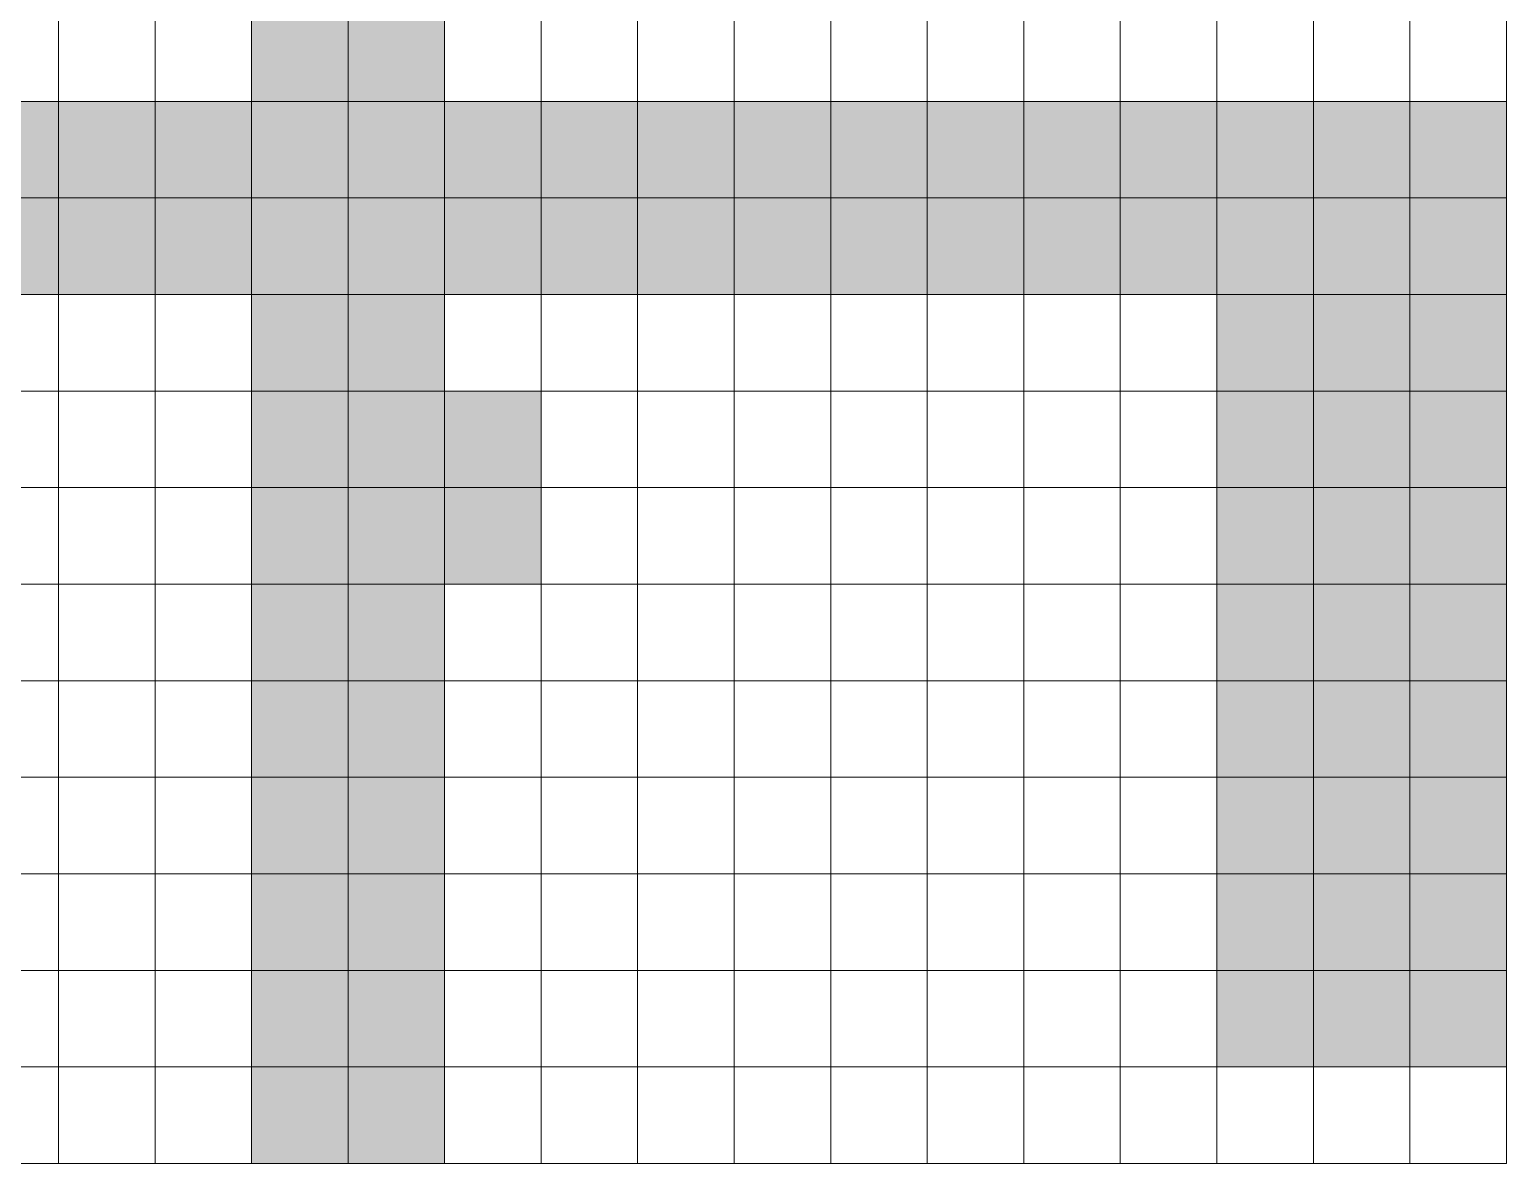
# Model space of a CAD drawing. Header units: millimetres. Extents: x 7481 to 272303, y 53290 to 107290.
# Drawn here: x 70807 to 86107, y 53290 to 65035 of the extents above; entities that cross this region are included whole.
import ezdxf

# ---------------------------------------------------------------- set-up
doc = ezdxf.new("R2010")
doc.units = ezdxf.units.MM
doc.layers.get('0').update_dxf_attribs({"lineweight": 0})
doc.layers.add('l_road', color=7, linetype='Continuous')
doc.layers.add('river', color=140, linetype='Continuous')

msp = doc.modelspace()

# ---------------------------------------------------------------- hatches: boundary and pattern name
at = {"layer": 'l_road'}
h = msp.add_hatch(color=256, dxfattribs=at)
h.dxf.hatch_style = 1
h.paths.add_polyline_path([(71107, 64290), (70107, 64290), (70107, 63290), (71107, 63290)])
h = msp.add_hatch(color=256, dxfattribs=at)
h.dxf.hatch_style = 1
h.paths.add_polyline_path([(72107, 64290), (71107, 64290), (71107, 63290), (72107, 63290)])
h = msp.add_hatch(color=256, dxfattribs=at)
h.dxf.hatch_style = 1
h.paths.add_polyline_path([(73107, 64290), (72107, 64290), (72107, 63290), (73107, 63290)])
h = msp.add_hatch(color=256, dxfattribs=at)
h.dxf.hatch_style = 1
h.paths.add_polyline_path([(74107, 64290), (73107, 64290), (73107, 63290), (74107, 63290)])
h = msp.add_hatch(color=256, dxfattribs=at)
h.dxf.hatch_style = 1
h.paths.add_polyline_path([(75107, 64290), (74107, 64290), (74107, 63290), (75107, 63290)])
h = msp.add_hatch(color=256, dxfattribs=at)
h.dxf.hatch_style = 1
h.paths.add_polyline_path([(76107, 64290), (75107, 64290), (75107, 63290), (76107, 63290)])
h = msp.add_hatch(color=256, dxfattribs=at)
h.dxf.hatch_style = 1
h.paths.add_polyline_path([(77107, 64290), (76107, 64290), (76107, 63290), (77107, 63290)])
h = msp.add_hatch(color=256, dxfattribs=at)
h.dxf.hatch_style = 1
h.paths.add_polyline_path([(78107, 64290), (77107, 64290), (77107, 63290), (78107, 63290)])
h = msp.add_hatch(color=256, dxfattribs=at)
h.dxf.hatch_style = 1
h.paths.add_polyline_path([(79107, 64290), (78107, 64290), (78107, 63290), (79107, 63290)])
h = msp.add_hatch(color=256, dxfattribs=at)
h.dxf.hatch_style = 1
h.paths.add_polyline_path([(80107, 64290), (79107, 64290), (79107, 63290), (80107, 63290)])
h = msp.add_hatch(color=256, dxfattribs=at)
h.dxf.hatch_style = 1
h.paths.add_polyline_path([(81107, 64290), (80107, 64290), (80107, 63290), (81107, 63290)])
h = msp.add_hatch(color=256, dxfattribs=at)
h.dxf.hatch_style = 1
h.paths.add_polyline_path([(82107, 64290), (81107, 64290), (81107, 63290), (82107, 63290)])
h = msp.add_hatch(color=256, dxfattribs=at)
h.dxf.hatch_style = 1
h.paths.add_polyline_path([(83107, 64290), (82107, 64290), (82107, 63290), (83107, 63290)])
h = msp.add_hatch(color=256, dxfattribs=at)
h.dxf.hatch_style = 1
h.paths.add_polyline_path([(84107, 64290), (83107, 64290), (83107, 63290), (84107, 63290)])
h = msp.add_hatch(color=256, dxfattribs=at)
h.dxf.hatch_style = 1
h.paths.add_polyline_path([(85107, 64290), (84107, 64290), (84107, 63290), (85107, 63290)])
h = msp.add_hatch(color=256, dxfattribs=at)
h.dxf.hatch_style = 1
h.paths.add_polyline_path([(86107, 64290), (85107, 64290), (85107, 63290), (86107, 63290)])
h = msp.add_hatch(color=256, dxfattribs=at)
h.dxf.hatch_style = 1
h.paths.add_polyline_path([(71107, 63290), (70107, 63290), (70107, 62290), (71107, 62290)])
h = msp.add_hatch(color=256, dxfattribs=at)
h.dxf.hatch_style = 1
h.paths.add_polyline_path([(72107, 63290), (71107, 63290), (71107, 62290), (72107, 62290)])
h = msp.add_hatch(color=256, dxfattribs=at)
h.dxf.hatch_style = 1
h.paths.add_polyline_path([(73107, 63290), (72107, 63290), (72107, 62290), (73107, 62290)])
h = msp.add_hatch(color=256, dxfattribs=at)
h.dxf.hatch_style = 1
h.paths.add_polyline_path([(74107, 63290), (73107, 63290), (73107, 62290), (74107, 62290)])
h = msp.add_hatch(color=256, dxfattribs=at)
h.dxf.hatch_style = 1
h.paths.add_polyline_path([(75107, 63290), (74107, 63290), (74107, 62290), (75107, 62290)])
h = msp.add_hatch(color=256, dxfattribs=at)
h.dxf.hatch_style = 1
h.paths.add_polyline_path([(76107, 63290), (75107, 63290), (75107, 62290), (76107, 62290)])
h = msp.add_hatch(color=256, dxfattribs=at)
h.dxf.hatch_style = 1
h.paths.add_polyline_path([(77107, 63290), (76107, 63290), (76107, 62290), (77107, 62290)])
h = msp.add_hatch(color=256, dxfattribs=at)
h.dxf.hatch_style = 1
h.paths.add_polyline_path([(78107, 63290), (77107, 63290), (77107, 62290), (78107, 62290)])
h = msp.add_hatch(color=256, dxfattribs=at)
h.dxf.hatch_style = 1
h.paths.add_polyline_path([(79107, 63290), (78107, 63290), (78107, 62290), (79107, 62290)])
h = msp.add_hatch(color=256, dxfattribs=at)
h.dxf.hatch_style = 1
h.paths.add_polyline_path([(80107, 63290), (79107, 63290), (79107, 62290), (80107, 62290)])
h = msp.add_hatch(color=256, dxfattribs=at)
h.dxf.hatch_style = 1
h.paths.add_polyline_path([(81107, 63290), (80107, 63290), (80107, 62290), (81107, 62290)])
h = msp.add_hatch(color=256, dxfattribs=at)
h.dxf.hatch_style = 1
h.paths.add_polyline_path([(82107, 63290), (81107, 63290), (81107, 62290), (82107, 62290)])
h = msp.add_hatch(color=256, dxfattribs=at)
h.dxf.hatch_style = 1
h.paths.add_polyline_path([(83107, 63290), (82107, 63290), (82107, 62290), (83107, 62290)])
h = msp.add_hatch(color=256, dxfattribs=at)
h.dxf.hatch_style = 1
h.paths.add_polyline_path([(84107, 63290), (83107, 63290), (83107, 62290), (84107, 62290)])
h = msp.add_hatch(color=256, dxfattribs=at)
h.dxf.hatch_style = 1
h.paths.add_polyline_path([(85107, 63290), (84107, 63290), (84107, 62290), (85107, 62290)])
h = msp.add_hatch(color=256, dxfattribs=at)
h.dxf.hatch_style = 1
h.paths.add_polyline_path([(86107, 63290), (85107, 63290), (85107, 62290), (86107, 62290)])
at = {"layer": 'river'}
h = msp.add_hatch(color=256, dxfattribs=at)
h.dxf.hatch_style = 1
h.paths.add_polyline_path([(74107, 65290), (73107, 65290), (73107, 64290), (74107, 64290)])
h = msp.add_hatch(color=256, dxfattribs=at)
h.dxf.hatch_style = 1
h.paths.add_polyline_path([(75107, 65290), (74107, 65290), (74107, 64290), (75107, 64290)])
h = msp.add_hatch(color=256, dxfattribs=at)
h.dxf.hatch_style = 1
h.paths.add_polyline_path([(74107, 62290), (73107, 62290), (73107, 61290), (74107, 61290)])
h = msp.add_hatch(color=256, dxfattribs=at)
h.dxf.hatch_style = 1
h.paths.add_polyline_path([(75107, 62290), (74107, 62290), (74107, 61290), (75107, 61290)])
h = msp.add_hatch(color=256, dxfattribs=at)
h.dxf.hatch_style = 1
h.paths.add_polyline_path([(84107, 62290), (83107, 62290), (83107, 61290), (84107, 61290)])
h = msp.add_hatch(color=256, dxfattribs=at)
h.dxf.hatch_style = 1
h.paths.add_polyline_path([(85107, 62290), (84107, 62290), (84107, 61290), (85107, 61290)])
h = msp.add_hatch(color=256, dxfattribs=at)
h.dxf.hatch_style = 1
h.paths.add_polyline_path([(86107, 62290), (85107, 62290), (85107, 61290), (86107, 61290)])
h = msp.add_hatch(color=256, dxfattribs=at)
h.dxf.hatch_style = 1
h.paths.add_polyline_path([(74107, 61290), (73107, 61290), (73107, 60290), (74107, 60290)])
h = msp.add_hatch(color=256, dxfattribs=at)
h.dxf.hatch_style = 1
h.paths.add_polyline_path([(75107, 61290), (74107, 61290), (74107, 60290), (75107, 60290)])
h = msp.add_hatch(color=256, dxfattribs=at)
h.dxf.hatch_style = 1
h.paths.add_polyline_path([(76107, 61290), (75107, 61290), (75107, 60290), (76107, 60290)])
h = msp.add_hatch(color=256, dxfattribs=at)
h.dxf.hatch_style = 1
h.paths.add_polyline_path([(84107, 61290), (83107, 61290), (83107, 60290), (84107, 60290)])
h = msp.add_hatch(color=256, dxfattribs=at)
h.dxf.hatch_style = 1
h.paths.add_polyline_path([(85107, 61290), (84107, 61290), (84107, 60290), (85107, 60290)])
h = msp.add_hatch(color=256, dxfattribs=at)
h.dxf.hatch_style = 1
h.paths.add_polyline_path([(86107, 61290), (85107, 61290), (85107, 60290), (86107, 60290)])
h = msp.add_hatch(color=256, dxfattribs=at)
h.dxf.hatch_style = 1
h.paths.add_polyline_path([(74107, 60290), (73107, 60290), (73107, 59290), (74107, 59290)])
h = msp.add_hatch(color=256, dxfattribs=at)
h.dxf.hatch_style = 1
h.paths.add_polyline_path([(75107, 60290), (74107, 60290), (74107, 59290), (75107, 59290)])
h = msp.add_hatch(color=256, dxfattribs=at)
h.dxf.hatch_style = 1
h.paths.add_polyline_path([(76107, 60290), (75107, 60290), (75107, 59290), (76107, 59290)])
h = msp.add_hatch(color=256, dxfattribs=at)
h.dxf.hatch_style = 1
h.paths.add_polyline_path([(84107, 60290), (83107, 60290), (83107, 59290), (84107, 59290)])
h = msp.add_hatch(color=256, dxfattribs=at)
h.dxf.hatch_style = 1
h.paths.add_polyline_path([(85107, 60290), (84107, 60290), (84107, 59290), (85107, 59290)])
h = msp.add_hatch(color=256, dxfattribs=at)
h.dxf.hatch_style = 1
h.paths.add_polyline_path([(86107, 60290), (85107, 60290), (85107, 59290), (86107, 59290)])
h = msp.add_hatch(color=256, dxfattribs=at)
h.dxf.hatch_style = 1
h.paths.add_polyline_path([(74107, 59290), (73107, 59290), (73107, 58290), (74107, 58290)])
h = msp.add_hatch(color=256, dxfattribs=at)
h.dxf.hatch_style = 1
h.paths.add_polyline_path([(75107, 59290), (74107, 59290), (74107, 58290), (75107, 58290)])
h = msp.add_hatch(color=256, dxfattribs=at)
h.dxf.hatch_style = 1
h.paths.add_polyline_path([(84107, 59290), (83107, 59290), (83107, 58290), (84107, 58290)])
h = msp.add_hatch(color=256, dxfattribs=at)
h.dxf.hatch_style = 1
h.paths.add_polyline_path([(85107, 59290), (84107, 59290), (84107, 58290), (85107, 58290)])
h = msp.add_hatch(color=256, dxfattribs=at)
h.dxf.hatch_style = 1
h.paths.add_polyline_path([(86107, 59290), (85107, 59290), (85107, 58290), (86107, 58290)])
h = msp.add_hatch(color=256, dxfattribs=at)
h.dxf.hatch_style = 1
h.paths.add_polyline_path([(74107, 58290), (73107, 58290), (73107, 57290), (74107, 57290)])
h = msp.add_hatch(color=256, dxfattribs=at)
h.dxf.hatch_style = 1
h.paths.add_polyline_path([(75107, 58290), (74107, 58290), (74107, 57290), (75107, 57290)])
h = msp.add_hatch(color=256, dxfattribs=at)
h.dxf.hatch_style = 1
h.paths.add_polyline_path([(84107, 58290), (83107, 58290), (83107, 57290), (84107, 57290)])
h = msp.add_hatch(color=256, dxfattribs=at)
h.dxf.hatch_style = 1
h.paths.add_polyline_path([(85107, 58290), (84107, 58290), (84107, 57290), (85107, 57290)])
h = msp.add_hatch(color=256, dxfattribs=at)
h.dxf.hatch_style = 1
h.paths.add_polyline_path([(86107, 58290), (85107, 58290), (85107, 57290), (86107, 57290)])
h = msp.add_hatch(color=256, dxfattribs=at)
h.dxf.hatch_style = 1
h.paths.add_polyline_path([(74107, 57290), (73107, 57290), (73107, 56290), (74107, 56290)])
h = msp.add_hatch(color=256, dxfattribs=at)
h.dxf.hatch_style = 1
h.paths.add_polyline_path([(75107, 57290), (74107, 57290), (74107, 56290), (75107, 56290)])
h = msp.add_hatch(color=256, dxfattribs=at)
h.dxf.hatch_style = 1
h.paths.add_polyline_path([(84107, 57290), (83107, 57290), (83107, 56290), (84107, 56290)])
h = msp.add_hatch(color=256, dxfattribs=at)
h.dxf.hatch_style = 1
h.paths.add_polyline_path([(85107, 57290), (84107, 57290), (84107, 56290), (85107, 56290)])
h = msp.add_hatch(color=256, dxfattribs=at)
h.dxf.hatch_style = 1
h.paths.add_polyline_path([(86107, 57290), (85107, 57290), (85107, 56290), (86107, 56290)])
h = msp.add_hatch(color=256, dxfattribs=at)
h.dxf.hatch_style = 1
h.paths.add_polyline_path([(74107, 56290), (73107, 56290), (73107, 55290), (74107, 55290)])
h = msp.add_hatch(color=256, dxfattribs=at)
h.dxf.hatch_style = 1
h.paths.add_polyline_path([(75107, 56290), (74107, 56290), (74107, 55290), (75107, 55290)])
h = msp.add_hatch(color=256, dxfattribs=at)
h.dxf.hatch_style = 1
h.paths.add_polyline_path([(84107, 56290), (83107, 56290), (83107, 55290), (84107, 55290)])
h = msp.add_hatch(color=256, dxfattribs=at)
h.dxf.hatch_style = 1
h.paths.add_polyline_path([(85107, 56290), (84107, 56290), (84107, 55290), (85107, 55290)])
h = msp.add_hatch(color=256, dxfattribs=at)
h.dxf.hatch_style = 1
h.paths.add_polyline_path([(86107, 56290), (85107, 56290), (85107, 55290), (86107, 55290)])
h = msp.add_hatch(color=256, dxfattribs=at)
h.dxf.hatch_style = 1
h.paths.add_polyline_path([(74107, 55290), (73107, 55290), (73107, 54290), (74107, 54290)])
h = msp.add_hatch(color=256, dxfattribs=at)
h.dxf.hatch_style = 1
h.paths.add_polyline_path([(75107, 55290), (74107, 55290), (74107, 54290), (75107, 54290)])
h = msp.add_hatch(color=256, dxfattribs=at)
h.dxf.hatch_style = 1
h.paths.add_polyline_path([(84107, 55290), (83107, 55290), (83107, 54290), (84107, 54290)])
h = msp.add_hatch(color=256, dxfattribs=at)
h.dxf.hatch_style = 1
h.paths.add_polyline_path([(85107, 55290), (84107, 55290), (84107, 54290), (85107, 54290)])
h = msp.add_hatch(color=256, dxfattribs=at)
h.dxf.hatch_style = 1
h.paths.add_polyline_path([(86107, 55290), (85107, 55290), (85107, 54290), (86107, 54290)])
h = msp.add_hatch(color=256, dxfattribs=at)
h.dxf.hatch_style = 1
h.paths.add_polyline_path([(74107, 54290), (73107, 54290), (73107, 53290), (74107, 53290)])
h = msp.add_hatch(color=256, dxfattribs=at)
h.dxf.hatch_style = 1
h.paths.add_polyline_path([(75107, 54290), (74107, 54290), (74107, 53290), (75107, 53290)])

# ---------------------------------------------------------------- linework, layer by layer
for points in [[(70107, 64290), (71107, 64290), (71107, 65290), (70107, 65290)], [(71107, 64290), (72107, 64290), (72107, 65290), (71107, 65290)], [(72107, 64290), (73107, 64290), (73107, 65290), (72107, 65290)], [(73107, 64290), (74107, 64290), (74107, 65290), (73107, 65290)], [(74107, 64290), (75107, 64290), (75107, 65290), (74107, 65290)], [(75107, 64290), (76107, 64290), (76107, 65290), (75107, 65290)], [(76107, 64290), (77107, 64290), (77107, 65290), (76107, 65290)], [(77107, 64290), (78107, 64290), (78107, 65290), (77107, 65290)], [(78107, 64290), (79107, 64290), (79107, 65290), (78107, 65290)], [(79107, 64290), (80107, 64290), (80107, 65290), (79107, 65290)], [(80107, 64290), (81107, 64290), (81107, 65290), (80107, 65290)], [(81107, 64290), (82107, 64290), (82107, 65290), (81107, 65290)], [(82107, 64290), (83107, 64290), (83107, 65290), (82107, 65290)], [(83107, 64290), (84107, 64290), (84107, 65290), (83107, 65290)], [(84107, 64290), (85107, 64290), (85107, 65290), (84107, 65290)], [(85107, 64290), (86107, 64290), (86107, 65290), (85107, 65290)], [(70107, 63290), (71107, 63290), (71107, 64290), (70107, 64290)], [(71107, 63290), (72107, 63290), (72107, 64290), (71107, 64290)], [(72107, 63290), (73107, 63290), (73107, 64290), (72107, 64290)], [(73107, 63290), (74107, 63290), (74107, 64290), (73107, 64290)], [(74107, 63290), (75107, 63290), (75107, 64290), (74107, 64290)], [(75107, 63290), (76107, 63290), (76107, 64290), (75107, 64290)], [(76107, 63290), (77107, 63290), (77107, 64290), (76107, 64290)], [(77107, 63290), (78107, 63290), (78107, 64290), (77107, 64290)], [(78107, 63290), (79107, 63290), (79107, 64290), (78107, 64290)], [(79107, 63290), (80107, 63290), (80107, 64290), (79107, 64290)], [(80107, 63290), (81107, 63290), (81107, 64290), (80107, 64290)], [(81107, 63290), (82107, 63290), (82107, 64290), (81107, 64290)], [(82107, 63290), (83107, 63290), (83107, 64290), (82107, 64290)], [(83107, 63290), (84107, 63290), (84107, 64290), (83107, 64290)], [(84107, 63290), (85107, 63290), (85107, 64290), (84107, 64290)], [(85107, 63290), (86107, 63290), (86107, 64290), (85107, 64290)], [(70107, 62290), (71107, 62290), (71107, 63290), (70107, 63290)], [(71107, 62290), (72107, 62290), (72107, 63290), (71107, 63290)], [(72107, 62290), (73107, 62290), (73107, 63290), (72107, 63290)], [(73107, 62290), (74107, 62290), (74107, 63290), (73107, 63290)], [(74107, 62290), (75107, 62290), (75107, 63290), (74107, 63290)], [(75107, 62290), (76107, 62290), (76107, 63290), (75107, 63290)], [(76107, 62290), (77107, 62290), (77107, 63290), (76107, 63290)], [(77107, 62290), (78107, 62290), (78107, 63290), (77107, 63290)], [(78107, 62290), (79107, 62290), (79107, 63290), (78107, 63290)], [(79107, 62290), (80107, 62290), (80107, 63290), (79107, 63290)], [(80107, 62290), (81107, 62290), (81107, 63290), (80107, 63290)], [(81107, 62290), (82107, 62290), (82107, 63290), (81107, 63290)], [(82107, 62290), (83107, 62290), (83107, 63290), (82107, 63290)], [(83107, 62290), (84107, 62290), (84107, 63290), (83107, 63290)], [(84107, 62290), (85107, 62290), (85107, 63290), (84107, 63290)], [(85107, 62290), (86107, 62290), (86107, 63290), (85107, 63290)], [(70107, 61290), (71107, 61290), (71107, 62290), (70107, 62290)], [(71107, 61290), (72107, 61290), (72107, 62290), (71107, 62290)], [(72107, 61290), (73107, 61290), (73107, 62290), (72107, 62290)], [(73107, 61290), (74107, 61290), (74107, 62290), (73107, 62290)], [(74107, 61290), (75107, 61290), (75107, 62290), (74107, 62290)], [(75107, 61290), (76107, 61290), (76107, 62290), (75107, 62290)], [(76107, 61290), (77107, 61290), (77107, 62290), (76107, 62290)], [(77107, 61290), (78107, 61290), (78107, 62290), (77107, 62290)], [(78107, 61290), (79107, 61290), (79107, 62290), (78107, 62290)], [(79107, 61290), (80107, 61290), (80107, 62290), (79107, 62290)], [(80107, 61290), (81107, 61290), (81107, 62290), (80107, 62290)], [(81107, 61290), (82107, 61290), (82107, 62290), (81107, 62290)], [(82107, 61290), (83107, 61290), (83107, 62290), (82107, 62290)], [(83107, 61290), (84107, 61290), (84107, 62290), (83107, 62290)], [(84107, 61290), (85107, 61290), (85107, 62290), (84107, 62290)], [(85107, 61290), (86107, 61290), (86107, 62290), (85107, 62290)], [(70107, 60290), (71107, 60290), (71107, 61290), (70107, 61290)], [(71107, 60290), (72107, 60290), (72107, 61290), (71107, 61290)], [(72107, 60290), (73107, 60290), (73107, 61290), (72107, 61290)], [(73107, 60290), (74107, 60290), (74107, 61290), (73107, 61290)], [(74107, 60290), (75107, 60290), (75107, 61290), (74107, 61290)], [(75107, 60290), (76107, 60290), (76107, 61290), (75107, 61290)], [(76107, 60290), (77107, 60290), (77107, 61290), (76107, 61290)], [(77107, 60290), (78107, 60290), (78107, 61290), (77107, 61290)], [(78107, 60290), (79107, 60290), (79107, 61290), (78107, 61290)], [(79107, 60290), (80107, 60290), (80107, 61290), (79107, 61290)], [(80107, 60290), (81107, 60290), (81107, 61290), (80107, 61290)], [(81107, 60290), (82107, 60290), (82107, 61290), (81107, 61290)], [(82107, 60290), (83107, 60290), (83107, 61290), (82107, 61290)], [(83107, 60290), (84107, 60290), (84107, 61290), (83107, 61290)], [(84107, 60290), (85107, 60290), (85107, 61290), (84107, 61290)], [(85107, 60290), (86107, 60290), (86107, 61290), (85107, 61290)], [(70107, 59290), (71107, 59290), (71107, 60290), (70107, 60290)], [(71107, 59290), (72107, 59290), (72107, 60290), (71107, 60290)], [(72107, 59290), (73107, 59290), (73107, 60290), (72107, 60290)], [(73107, 59290), (74107, 59290), (74107, 60290), (73107, 60290)], [(74107, 59290), (75107, 59290), (75107, 60290), (74107, 60290)], [(75107, 59290), (76107, 59290), (76107, 60290), (75107, 60290)], [(76107, 59290), (77107, 59290), (77107, 60290), (76107, 60290)], [(77107, 59290), (78107, 59290), (78107, 60290), (77107, 60290)], [(78107, 59290), (79107, 59290), (79107, 60290), (78107, 60290)], [(79107, 59290), (80107, 59290), (80107, 60290), (79107, 60290)], [(80107, 59290), (81107, 59290), (81107, 60290), (80107, 60290)], [(81107, 59290), (82107, 59290), (82107, 60290), (81107, 60290)], [(82107, 59290), (83107, 59290), (83107, 60290), (82107, 60290)], [(83107, 59290), (84107, 59290), (84107, 60290), (83107, 60290)], [(84107, 59290), (85107, 59290), (85107, 60290), (84107, 60290)], [(85107, 59290), (86107, 59290), (86107, 60290), (85107, 60290)], [(70107, 58290), (71107, 58290), (71107, 59290), (70107, 59290)], [(71107, 58290), (72107, 58290), (72107, 59290), (71107, 59290)], [(72107, 58290), (73107, 58290), (73107, 59290), (72107, 59290)], [(73107, 58290), (74107, 58290), (74107, 59290), (73107, 59290)], [(74107, 58290), (75107, 58290), (75107, 59290), (74107, 59290)], [(75107, 58290), (76107, 58290), (76107, 59290), (75107, 59290)], [(76107, 58290), (77107, 58290), (77107, 59290), (76107, 59290)], [(77107, 58290), (78107, 58290), (78107, 59290), (77107, 59290)], [(78107, 58290), (79107, 58290), (79107, 59290), (78107, 59290)], [(79107, 58290), (80107, 58290), (80107, 59290), (79107, 59290)], [(80107, 58290), (81107, 58290), (81107, 59290), (80107, 59290)], [(81107, 58290), (82107, 58290), (82107, 59290), (81107, 59290)], [(82107, 58290), (83107, 58290), (83107, 59290), (82107, 59290)], [(83107, 58290), (84107, 58290), (84107, 59290), (83107, 59290)], [(84107, 58290), (85107, 58290), (85107, 59290), (84107, 59290)], [(85107, 58290), (86107, 58290), (86107, 59290), (85107, 59290)], [(70107, 57290), (71107, 57290), (71107, 58290), (70107, 58290)], [(71107, 57290), (72107, 57290), (72107, 58290), (71107, 58290)], [(72107, 57290), (73107, 57290), (73107, 58290), (72107, 58290)], [(73107, 57290), (74107, 57290), (74107, 58290), (73107, 58290)], [(74107, 57290), (75107, 57290), (75107, 58290), (74107, 58290)], [(75107, 57290), (76107, 57290), (76107, 58290), (75107, 58290)], [(76107, 57290), (77107, 57290), (77107, 58290), (76107, 58290)], [(77107, 57290), (78107, 57290), (78107, 58290), (77107, 58290)], [(78107, 57290), (79107, 57290), (79107, 58290), (78107, 58290)], [(79107, 57290), (80107, 57290), (80107, 58290), (79107, 58290)], [(80107, 57290), (81107, 57290), (81107, 58290), (80107, 58290)], [(81107, 57290), (82107, 57290), (82107, 58290), (81107, 58290)], [(82107, 57290), (83107, 57290), (83107, 58290), (82107, 58290)], [(83107, 57290), (84107, 57290), (84107, 58290), (83107, 58290)], [(84107, 57290), (85107, 57290), (85107, 58290), (84107, 58290)], [(85107, 57290), (86107, 57290), (86107, 58290), (85107, 58290)], [(70107, 56290), (71107, 56290), (71107, 57290), (70107, 57290)], [(71107, 56290), (72107, 56290), (72107, 57290), (71107, 57290)], [(72107, 56290), (73107, 56290), (73107, 57290), (72107, 57290)], [(73107, 56290), (74107, 56290), (74107, 57290), (73107, 57290)], [(74107, 56290), (75107, 56290), (75107, 57290), (74107, 57290)], [(75107, 56290), (76107, 56290), (76107, 57290), (75107, 57290)], [(76107, 56290), (77107, 56290), (77107, 57290), (76107, 57290)], [(77107, 56290), (78107, 56290), (78107, 57290), (77107, 57290)], [(78107, 56290), (79107, 56290), (79107, 57290), (78107, 57290)], [(79107, 56290), (80107, 56290), (80107, 57290), (79107, 57290)], [(80107, 56290), (81107, 56290), (81107, 57290), (80107, 57290)], [(81107, 56290), (82107, 56290), (82107, 57290), (81107, 57290)], [(82107, 56290), (83107, 56290), (83107, 57290), (82107, 57290)], [(83107, 56290), (84107, 56290), (84107, 57290), (83107, 57290)], [(84107, 56290), (85107, 56290), (85107, 57290), (84107, 57290)], [(85107, 56290), (86107, 56290), (86107, 57290), (85107, 57290)], [(70107, 55290), (71107, 55290), (71107, 56290), (70107, 56290)], [(71107, 55290), (72107, 55290), (72107, 56290), (71107, 56290)], [(72107, 55290), (73107, 55290), (73107, 56290), (72107, 56290)], [(73107, 55290), (74107, 55290), (74107, 56290), (73107, 56290)], [(74107, 55290), (75107, 55290), (75107, 56290), (74107, 56290)], [(75107, 55290), (76107, 55290), (76107, 56290), (75107, 56290)], [(76107, 55290), (77107, 55290), (77107, 56290), (76107, 56290)], [(77107, 55290), (78107, 55290), (78107, 56290), (77107, 56290)], [(78107, 55290), (79107, 55290), (79107, 56290), (78107, 56290)], [(79107, 55290), (80107, 55290), (80107, 56290), (79107, 56290)], [(80107, 55290), (81107, 55290), (81107, 56290), (80107, 56290)], [(81107, 55290), (82107, 55290), (82107, 56290), (81107, 56290)], [(82107, 55290), (83107, 55290), (83107, 56290), (82107, 56290)], [(83107, 55290), (84107, 55290), (84107, 56290), (83107, 56290)], [(84107, 55290), (85107, 55290), (85107, 56290), (84107, 56290)], [(85107, 55290), (86107, 55290), (86107, 56290), (85107, 56290)], [(70107, 54290), (71107, 54290), (71107, 55290), (70107, 55290)], [(71107, 54290), (72107, 54290), (72107, 55290), (71107, 55290)], [(72107, 54290), (73107, 54290), (73107, 55290), (72107, 55290)], [(73107, 54290), (74107, 54290), (74107, 55290), (73107, 55290)], [(74107, 54290), (75107, 54290), (75107, 55290), (74107, 55290)], [(75107, 54290), (76107, 54290), (76107, 55290), (75107, 55290)], [(76107, 54290), (77107, 54290), (77107, 55290), (76107, 55290)], [(77107, 54290), (78107, 54290), (78107, 55290), (77107, 55290)], [(78107, 54290), (79107, 54290), (79107, 55290), (78107, 55290)], [(79107, 54290), (80107, 54290), (80107, 55290), (79107, 55290)], [(80107, 54290), (81107, 54290), (81107, 55290), (80107, 55290)], [(81107, 54290), (82107, 54290), (82107, 55290), (81107, 55290)], [(82107, 54290), (83107, 54290), (83107, 55290), (82107, 55290)], [(83107, 54290), (84107, 54290), (84107, 55290), (83107, 55290)], [(84107, 54290), (85107, 54290), (85107, 55290), (84107, 55290)], [(85107, 54290), (86107, 54290), (86107, 55290), (85107, 55290)], [(70107, 53290), (71107, 53290), (71107, 54290), (70107, 54290)], [(71107, 53290), (72107, 53290), (72107, 54290), (71107, 54290)], [(72107, 53290), (73107, 53290), (73107, 54290), (72107, 54290)], [(73107, 53290), (74107, 53290), (74107, 54290), (73107, 54290)], [(74107, 53290), (75107, 53290), (75107, 54290), (74107, 54290)], [(75107, 53290), (76107, 53290), (76107, 54290), (75107, 54290)], [(76107, 53290), (77107, 53290), (77107, 54290), (76107, 54290)], [(77107, 53290), (78107, 53290), (78107, 54290), (77107, 54290)], [(78107, 53290), (79107, 53290), (79107, 54290), (78107, 54290)], [(79107, 53290), (80107, 53290), (80107, 54290), (79107, 54290)], [(80107, 53290), (81107, 53290), (81107, 54290), (80107, 54290)], [(81107, 53290), (82107, 53290), (82107, 54290), (81107, 54290)], [(82107, 53290), (83107, 53290), (83107, 54290), (82107, 54290)], [(83107, 53290), (84107, 53290), (84107, 54290), (83107, 54290)], [(84107, 53290), (85107, 53290), (85107, 54290), (84107, 54290)], [(85107, 53290), (86107, 53290), (86107, 54290), (85107, 54290)]]:
    msp.add_lwpolyline(points, close=True)

doc.saveas('drawing.dxf')
